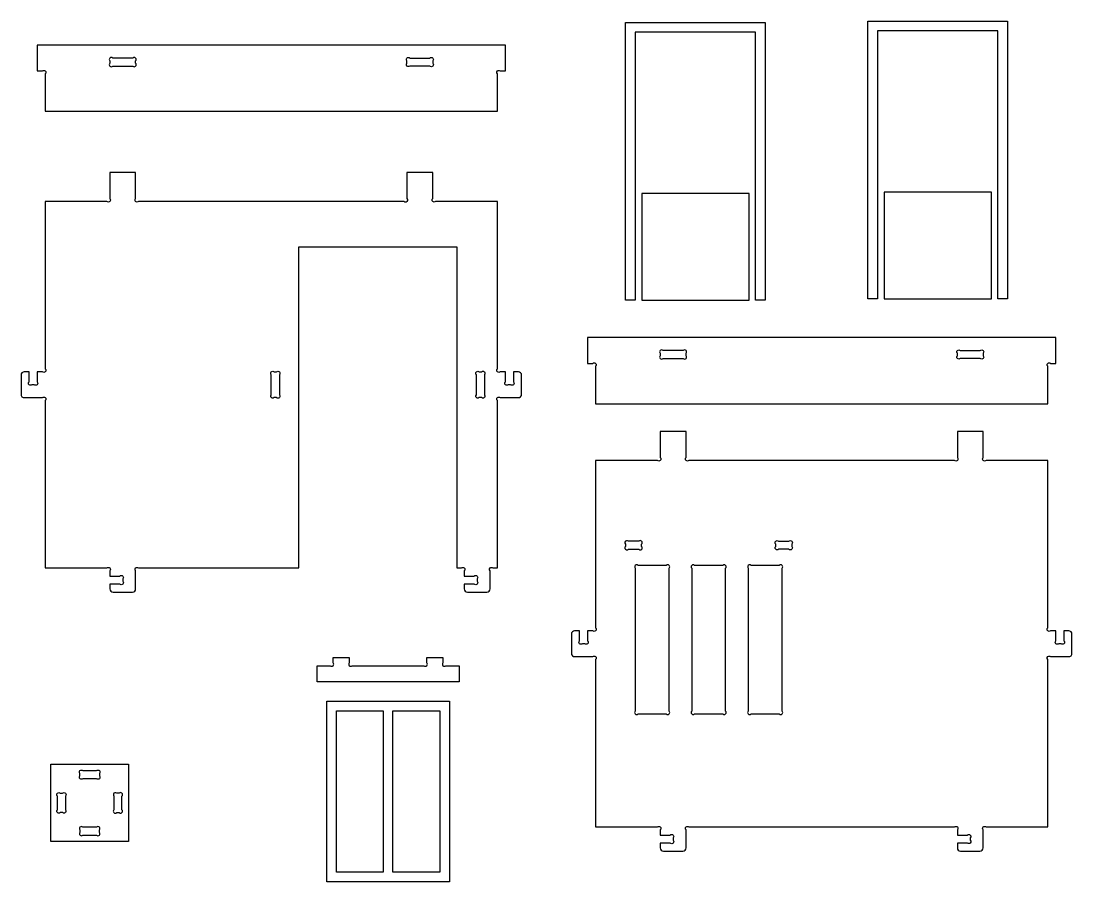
# Model space of a CAD drawing. Extents: x -452 to 1869, y 1703 to 3658.
# Drawn here: x 1082 to 1863, y 2406 to 3046 of the extents above; entities that cross this region are included whole.
import ezdxf

# ---------------------------------------------------------------- set-up
doc = ezdxf.new("R2010")
doc.units = 0
doc.header["$MEASUREMENT"] = 0
doc.layers.add('LAYER1', color=18, linetype='CONTINUOUS')

msp = doc.modelspace()

# ---------------------------------------------------------------- linework, layer by layer
at = {"layer": 'LAYER1'}
for points in [[(1627.56, 2838.15), (1627.56, 3037.35), (1538.16, 3037.35), (1538.16, 2838.15), (1530.96, 2838.15), (1530.96, 3044.55), (1634.76, 3044.55), (1634.76, 2838.15)], [(1807.74, 2839.15), (1807.74, 3038.35), (1718.34, 3038.35), (1718.34, 2839.15), (1711.14, 2839.15), (1711.14, 3045.55), (1814.94, 3045.55), (1814.94, 2839.15)], [(1542.96, 2838.15), (1622.76, 2838.15), (1622.76, 2917.35), (1542.96, 2917.35)], [(1723.14, 2839.15), (1802.94, 2839.15), (1802.94, 2918.35), (1723.14, 2918.35)], [(1400.09, 2405.56), (1308.89, 2405.56), (1308.89, 2539.96), (1400.09, 2539.96)], [(1350.89, 2412.76), (1316.09, 2412.76), (1316.09, 2532.76), (1350.89, 2532.76)], [(1358.09, 2532.76), (1392.89, 2532.76), (1392.89, 2412.76), (1358.09, 2412.76)], [(1161.54, 2435.54), (1103.94, 2435.54), (1103.94, 2493.14), (1161.54, 2493.14)]]:
    msp.add_lwpolyline(points, close=True, dxfattribs=at)
for points in [[(1093.71, 3008.43), (1097.58, 3008.43, -1), (1099.71, 3006.3), (1099.71, 2978.43), (1435.71, 2978.43), (1435.71, 3006.3, -1), (1437.83, 3008.43), (1441.71, 3008.43), (1441.71, 3027.63), (1093.71, 3027.63)], [(1149.83, 3012.03), (1164.78, 3012.03, 1), (1166.91, 3014.15), (1166.91, 3015.9, 1), (1164.78, 3018.03), (1149.83, 3018.03, 1), (1147.71, 3015.9), (1147.71, 3014.15, 1)], [(1370.63, 3018.03), (1385.58, 3018.03, -1), (1387.71, 3015.9), (1387.71, 3014.15, -1), (1385.58, 3012.03), (1370.63, 3012.03, -1), (1368.51, 3014.15), (1368.51, 3015.9, -1)], [(1405.71, 2638.99), (1408.98, 2638.99, -1), (1411.11, 2636.86), (1411.11, 2632.99), (1418.58, 2632.99, -1), (1420.71, 2630.86), (1420.71, 2629.12, -1), (1418.58, 2626.99), (1411.11, 2626.99), (1411.11, 2623.39, 0.414214), (1413.51, 2620.99), (1427.91, 2620.99, 0.414214), (1430.31, 2623.39), (1430.31, 2636.86, -1), (1432.43, 2638.99), (1435.71, 2638.99), (1435.71, 2763.46, -1), (1437.83, 2765.59), (1451.31, 2765.59, 0.414214), (1453.71, 2767.99), (1453.71, 2782.39, 0.414214), (1451.31, 2784.79), (1447.71, 2784.79), (1447.71, 2777.32, -1), (1445.58, 2775.19), (1443.83, 2775.19, -1), (1441.71, 2777.32), (1441.71, 2784.79), (1437.83, 2784.79, -1), (1435.71, 2786.92), (1435.71, 2911.39), (1389.83, 2911.39, -1), (1387.71, 2913.52), (1387.71, 2932.99), (1368.51, 2932.99), (1368.51, 2913.52, -1), (1366.38, 2911.39), (1169.03, 2911.39, -1), (1166.91, 2913.52), (1166.91, 2932.99), (1147.71, 2932.99), (1147.71, 2913.52, -1), (1145.58, 2911.39), (1099.71, 2911.39), (1099.71, 2786.92, -1), (1097.58, 2784.79), (1093.71, 2784.79), (1093.71, 2777.32, -1), (1091.58, 2775.19), (1089.83, 2775.19, -1), (1087.71, 2777.32), (1087.71, 2784.79), (1084.11, 2784.79, 0.414214), (1081.71, 2782.39), (1081.71, 2767.99, 0.414214), (1084.11, 2765.59), (1097.58, 2765.59, -1), (1099.71, 2763.46), (1099.71, 2638.99), (1145.58, 2638.99, -1), (1147.71, 2636.86), (1147.71, 2632.99), (1155.18, 2632.99, -1), (1157.31, 2630.86), (1157.31, 2629.12, -1), (1155.18, 2626.99), (1147.71, 2626.99), (1147.71, 2623.39, 0.414214), (1150.11, 2620.99), (1164.51, 2620.99, 0.414214), (1166.91, 2623.39), (1166.91, 2636.86, -1), (1169.03, 2638.99), (1288.11, 2638.99), (1288.11, 2877.79), (1405.71, 2877.79)], [(1502.75, 2791.05), (1506.63, 2791.05, -1), (1508.75, 2788.93), (1508.75, 2761.05), (1844.75, 2761.05), (1844.75, 2788.93, -1), (1846.88, 2791.05), (1850.75, 2791.05), (1850.75, 2810.25), (1502.75, 2810.25)], [(1573.83, 2800.65), (1558.88, 2800.65, 1), (1556.75, 2798.53), (1556.75, 2796.78, 1), (1558.88, 2794.65), (1573.83, 2794.65, 1), (1575.95, 2796.78), (1575.95, 2798.53, 1)], [(1779.68, 2800.65), (1794.63, 2800.65, -1), (1796.75, 2798.53), (1796.75, 2796.78, -1), (1794.63, 2794.65), (1779.68, 2794.65, -1), (1777.55, 2796.78), (1777.55, 2798.53, -1)], [(1273.71, 2782.66), (1273.71, 2767.72, -1), (1271.58, 2765.59), (1269.83, 2765.59, -1), (1267.71, 2767.72), (1267.71, 2782.66, -1), (1269.83, 2784.79), (1271.58, 2784.79, -1)], [(1426.11, 2782.66), (1426.11, 2767.72, -1), (1423.98, 2765.59), (1422.23, 2765.59, -1), (1420.11, 2767.72), (1420.11, 2782.66, -1), (1422.23, 2784.79), (1423.98, 2784.79, -1)], [(1575.95, 2430.87), (1575.95, 2444.35, -1), (1578.08, 2446.47), (1775.43, 2446.47, -1), (1777.55, 2444.35), (1777.55, 2440.47), (1785.03, 2440.47, -1), (1787.15, 2438.35), (1787.15, 2436.6, -1), (1785.03, 2434.47), (1777.55, 2434.47), (1777.55, 2430.87, 0.414214), (1779.95, 2428.47), (1794.35, 2428.47, 0.414214), (1796.75, 2430.87), (1796.75, 2444.35, -1), (1798.88, 2446.47), (1844.75, 2446.47), (1844.75, 2570.95, -1), (1846.88, 2573.07), (1860.35, 2573.07, 0.414214), (1862.75, 2575.47), (1862.75, 2589.87, 0.414214), (1860.35, 2592.27), (1856.75, 2592.27), (1856.75, 2584.8, -1), (1854.63, 2582.67), (1852.88, 2582.67, -1), (1850.75, 2584.8), (1850.75, 2592.27), (1846.88, 2592.27, -1), (1844.75, 2594.4), (1844.75, 2718.87), (1798.88, 2718.87, -1), (1796.75, 2721), (1796.75, 2740.47), (1777.55, 2740.47), (1777.55, 2721, -1), (1775.43, 2718.87), (1578.08, 2718.87, -1), (1575.95, 2721), (1575.95, 2740.47), (1556.75, 2740.47), (1556.75, 2721, -1), (1554.63, 2718.87), (1508.75, 2718.87), (1508.75, 2594.4, -1), (1506.63, 2592.27), (1502.75, 2592.27), (1502.75, 2584.8, -1), (1500.63, 2582.67), (1498.88, 2582.67, -1), (1496.75, 2584.8), (1496.75, 2592.27), (1493.15, 2592.27, 0.414214), (1490.75, 2589.87), (1490.75, 2575.47, 0.414214), (1493.15, 2573.07), (1506.63, 2573.07, -1), (1508.75, 2570.95), (1508.75, 2446.47), (1554.63, 2446.47, -1), (1556.75, 2444.35), (1556.75, 2440.47), (1564.23, 2440.47, -1), (1566.35, 2438.35), (1566.35, 2436.6, -1), (1564.23, 2434.47), (1556.75, 2434.47), (1556.75, 2430.87, 0.414214), (1559.15, 2428.47), (1573.55, 2428.47, 0.414214)], [(1530.95, 2656.75), (1530.95, 2655, 1), (1533.08, 2652.87), (1540.83, 2652.87, 1), (1542.95, 2655), (1542.95, 2656.75, 1), (1540.83, 2658.87), (1533.08, 2658.87, 1)], [(1644.68, 2658.87), (1652.43, 2658.87, -1), (1654.55, 2656.75), (1654.55, 2655, -1), (1652.43, 2652.87), (1644.68, 2652.87, -1), (1642.55, 2655), (1642.55, 2656.75, -1)], [(1538.15, 2638.75), (1538.15, 2532.6, 1), (1540.28, 2530.47), (1561.23, 2530.47, 1), (1563.35, 2532.6), (1563.35, 2638.75, 1), (1561.23, 2640.87), (1540.28, 2640.87, 1)], [(1580.15, 2638.75), (1580.15, 2532.6, 1), (1582.28, 2530.47), (1603.23, 2530.47, 1), (1605.35, 2532.6), (1605.35, 2638.75, 1), (1603.23, 2640.87), (1582.28, 2640.87, 1)], [(1622.15, 2638.75), (1622.15, 2532.6, 1), (1624.28, 2530.47), (1645.23, 2530.47, 1), (1647.35, 2532.6), (1647.35, 2638.75, 1), (1645.23, 2640.87), (1624.28, 2640.87, 1)], [(1325.69, 2572.36), (1325.69, 2568.49, 1), (1327.82, 2566.36), (1381.16, 2566.36, 1), (1383.29, 2568.49), (1383.29, 2572.36), (1395.29, 2572.36), (1395.29, 2568.49, 1), (1397.42, 2566.36), (1407.29, 2566.36), (1407.29, 2554.36), (1301.69, 2554.36), (1301.69, 2566.36), (1311.56, 2566.36, 1), (1313.69, 2568.49), (1313.69, 2572.36)], [(1127.67, 2488.34), (1137.81, 2488.34, -1), (1139.94, 2486.21), (1139.94, 2484.46, -1), (1137.81, 2482.34), (1127.67, 2482.34, -1), (1125.54, 2484.46), (1125.54, 2486.21, -1)], [(1114.74, 2469.41), (1114.74, 2459.26, -1), (1112.61, 2457.14), (1110.87, 2457.14, -1), (1108.74, 2459.26), (1108.74, 2469.41, -1), (1110.87, 2471.54), (1112.61, 2471.54, -1)], [(1150.74, 2469.41), (1150.74, 2459.26, 1), (1152.87, 2457.14), (1154.61, 2457.14, 1), (1156.74, 2459.26), (1156.74, 2469.41, 1), (1154.61, 2471.54), (1152.87, 2471.54, 1)], [(1127.67, 2440.34), (1137.81, 2440.34, 1), (1139.94, 2442.46), (1139.94, 2444.21, 1), (1137.81, 2446.34), (1127.67, 2446.34, 1), (1125.54, 2444.21), (1125.54, 2442.46, 1)]]:
    msp.add_lwpolyline(points, format="xyb", close=True, dxfattribs=at)

doc.saveas('drawing.dxf')
